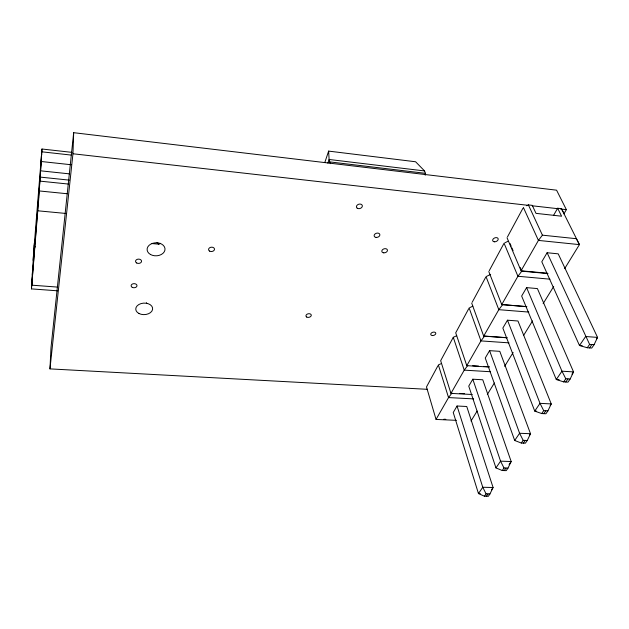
<?xml version="1.0" encoding="UTF-8"?>
<svg xmlns="http://www.w3.org/2000/svg" width="629" height="629" viewBox="0 0 629 629"><rect width="100%" height="100%" fill="white"/><g stroke="black" fill="none" stroke-linecap="round" stroke-linejoin="round"><path stroke-width="0.94" d="M72.091 152.383L41.986 149.018L38.817 197.207M31.788 284.284L31.914 281.886M427.461 389.32L49.966 368.885L72.956 153.767L73.679 132.688L556.579 190.178L566.359 209.654L563.891 213.891M49.966 368.885L51.004 347.585L73.679 132.688M32.283 275.219L33.612 253.629M32.755 266.948L31.45 288.892L57.742 290.826M31.796 284.292L40.17 177.095L69.339 180.13M33.125 260.32L34.383 242.896M40.539 171.371L41.64 153.948L41.325 157.266M38.841 197.569L31.466 288.908M33.651 252.591L33.777 250.837M33.911 249.524L41.986 149.018M425.22 175.2L425.424 173.321L424.559 170.939L415.596 161.763L328.637 151.109L324.886 162.251M327.874 163.1L329.101 159.475L328.637 151.109M594.091 344.7L597.55 337.396L558.214 253.841L547.104 252.74L541.797 261.766L579.49 345.51L587.282 347.751L591.747 348.057L594.091 344.7L589.617 344.385L547.104 252.74M570.149 379.028L573.538 371.904L537.402 288.577L526.599 287.634L521.653 296.047L556.28 379.515L563.647 381.882L567.979 382.133L570.149 379.028L565.801 378.768L563.647 381.882M547.93 410.871L551.248 403.928L517.974 321.002L507.469 320.2L502.846 328.063L534.736 411.091L541.711 413.56L545.909 413.756L547.93 410.871L543.715 410.658L541.711 413.56M527.259 440.497L530.514 433.727L499.796 351.336L489.574 350.652L485.25 358.019L514.687 440.481L521.299 443.028L525.38 443.186L527.259 440.497L523.163 440.331L521.299 443.028M507.98 468.125L511.173 461.521L482.757 379.774L472.804 379.201L468.747 386.112L495.966 467.905L502.256 470.523L506.227 470.641L507.98 468.125L504.002 468L502.256 470.523M489.96 493.954L493.081 487.506L466.749 406.491L457.055 406.012L453.234 412.506L478.465 493.561L484.456 496.226L488.316 496.312L489.96 493.954L486.083 493.867L484.456 496.226M437.918 365.779L426.493 386.945L436.046 419.425L456.442 420.345M456.717 335.689L453.281 337.317L440.662 360.692L450.946 393.377L472.277 394.517M468.668 308.8L455.711 332.812L466.797 365.661L489.087 367.045M472.182 302.29L485.564 277.499M489.252 270.667L504.065 243.219L517.919 276.257L501.738 304.57L526.882 306.708M507.469 236.905L522.919 208.285M436.046 419.425L448.54 397.583L451.992 393.007L450.946 393.377L464.233 370.143L467.779 365.449L466.797 365.661L480.957 340.902L484.605 336.083L507.053 337.687M553.779 214.992L557.656 208.23L561.453 208.663L579.419 244.618L564.63 268.677M471.011 421.005L477.128 411.051M487.318 394.469L494.363 383.006M504.623 366.322L513.122 352.492M523.517 335.572L532.527 320.916M543.141 303.642L553.717 286.431M495.966 467.905L500.566 461.167L472.804 379.201M514.687 440.481L519.601 433.271L489.574 350.652M587.282 347.751L589.617 344.385M486.382 496.265L488.025 493.914M504.246 470.578L505.991 468.062M523.336 443.107L525.215 440.41M543.81 413.654L545.823 410.768M565.809 382.007L567.979 378.894M589.522 347.908L591.858 344.543M491.446 489.865L493.081 487.506L482.765 487.255L478.465 493.561L480.328 493.6M509.097 464.501L511.173 461.521L500.566 461.167L504.002 468M529.406 435.323L530.514 433.727L519.601 433.271L523.163 440.331M550.178 405.469L551.248 403.928L540.02 403.346L534.736 411.091L536.6 411.177M571.965 374.169L573.538 371.904L561.964 371.189L556.28 379.515L559.157 379.688M596.512 338.889L597.55 337.396L585.623 336.523L579.49 345.51L582.218 345.698M548.008 273.591L521.795 271.162L517.919 276.257L549.974 279.174M502.571 304.719L498.813 309.68L483.685 336.122L506.966 337.789M523.375 207.444L538.424 240.412L579.419 244.618L576.4 238.713L542.418 235.167L538.424 240.412L521.056 270.784L521.795 271.162M526.725 205.754L528.399 204.912L532.268 205.353L536.01 213.365L561.587 216.203L557.656 208.23M504.867 242.818L508.083 241.229M490.659 274.386L486.028 276.642L498.813 309.68L528.816 312.078M469.879 307.589L472.851 306.158M440.866 363.774L438.374 364.93L448.54 397.583L473.645 398.888M484.605 336.083L483.685 336.122L471.719 303.147M443.885 419.229L445.812 419.315M459.642 393.416L464.414 393.668M490.29 371.723L464.233 370.143L453.281 337.317M472.686 365.748L478.575 366.117M483.473 366.424L489.362 366.786M508.963 342.86L480.957 340.902L469.132 307.943M31.804 285.181L57.616 287.091M526.041 306.551L501.738 304.57L488.788 271.524M152.021 243.565L158.838 244.17M547.395 273.222L521.056 270.784L507.021 237.746M37.85 210.801L66.045 213.475M39.289 190.949L67.256 193.748M39.894 181.121L68.514 184.069M40.626 170.821L69.63 173.887M41.262 161.504L71.108 164.735M41.86 151.817L71.069 155.064M72.956 153.767L528.329 205.345M532.228 205.785L557.585 208.663M560.51 208.993L566.359 209.654M424.559 170.939L329.101 159.475L329.73 161.897L425.424 173.321M160.348 243.321A7.862 5.15 11.9 0 1 159.074 243.855L157.03 242.456M34.194 245.892L35.507 246.914M561.878 209.473L563.152 211.918M565.801 378.768L561.964 371.189L526.599 287.634M543.715 410.658L540.02 403.346L507.469 320.2M486.083 493.867L482.765 487.255L457.055 406.012M528.399 204.912L542.418 235.167M510.025 243.509L511.165 246.183M511.927 247.968L513.06 250.641M520.277 267.592L521.032 269.377M329.73 161.897L330.429 163.674M159.074 243.855A7.8 1.038 -85.4 0 1 158.437 243.785M146.856 303.257A7.336 0.92 -85.8 0 1 146.51 302.722M138.985 313.509A8.46 5.763 -2.2 0 0 152.572 309.507A8.46 5.763 -2.2 0 0 141.053 303.587A8.46 5.763 -2.2 0 0 138.985 313.509M150.465 254.486A8.963 6.518 -2 0 0 164.924 250.13A8.963 6.518 -2 0 0 152.8 243.281A8.963 6.518 -2 0 0 150.465 254.486M306.708 317.047A2.713 1.816 -11.3 0 0 311.198 315.742A2.713 1.816 -11.3 0 0 307.919 313.855A2.713 1.816 -11.3 0 0 306.708 317.047M432.375 335.54A2.61 1.635 -16.7 0 0 435.771 333.103A2.61 1.635 -16.7 0 0 431.651 332.804A2.61 1.635 -16.7 0 0 432.375 335.54M209.599 251.097A2.98 2.17 -5.8 0 0 214.45 249.627A2.98 2.17 -5.8 0 0 210.558 247.346A2.98 2.17 -5.8 0 0 209.599 251.097M136.713 262.993A3.011 2.154 -1.1 0 0 141.533 261.53A3.011 2.154 -1.1 0 0 137.405 259.282A3.011 2.154 -1.1 0 0 136.713 262.993M376.103 237.408A2.933 2.091 -16.8 0 0 379.814 234.413A2.933 2.091 -16.8 0 0 375.081 233.933A2.933 2.091 -16.8 0 0 376.103 237.408M132.271 287.351A2.941 2.052 -1.3 0 0 136.965 285.936A2.941 2.052 -1.3 0 0 132.923 283.821A2.941 2.052 -1.3 0 0 132.271 287.351M383.745 252.834A2.886 2.013 -16.7 0 0 387.401 249.933A2.886 2.013 -16.7 0 0 382.762 249.485A2.886 2.013 -16.7 0 0 383.745 252.834M494.308 241.795A2.909 1.942 -22.1 0 0 498.192 238.894A2.909 1.942 -22.1 0 0 493.757 238.438A2.909 1.942 -22.1 0 0 494.308 241.795M357.201 208.191A3.035 2.241 -16.6 0 0 362.233 206.666A3.035 2.241 -16.6 0 0 358.734 204.221A3.035 2.241 -16.6 0 0 357.201 208.191"/></g></svg>
